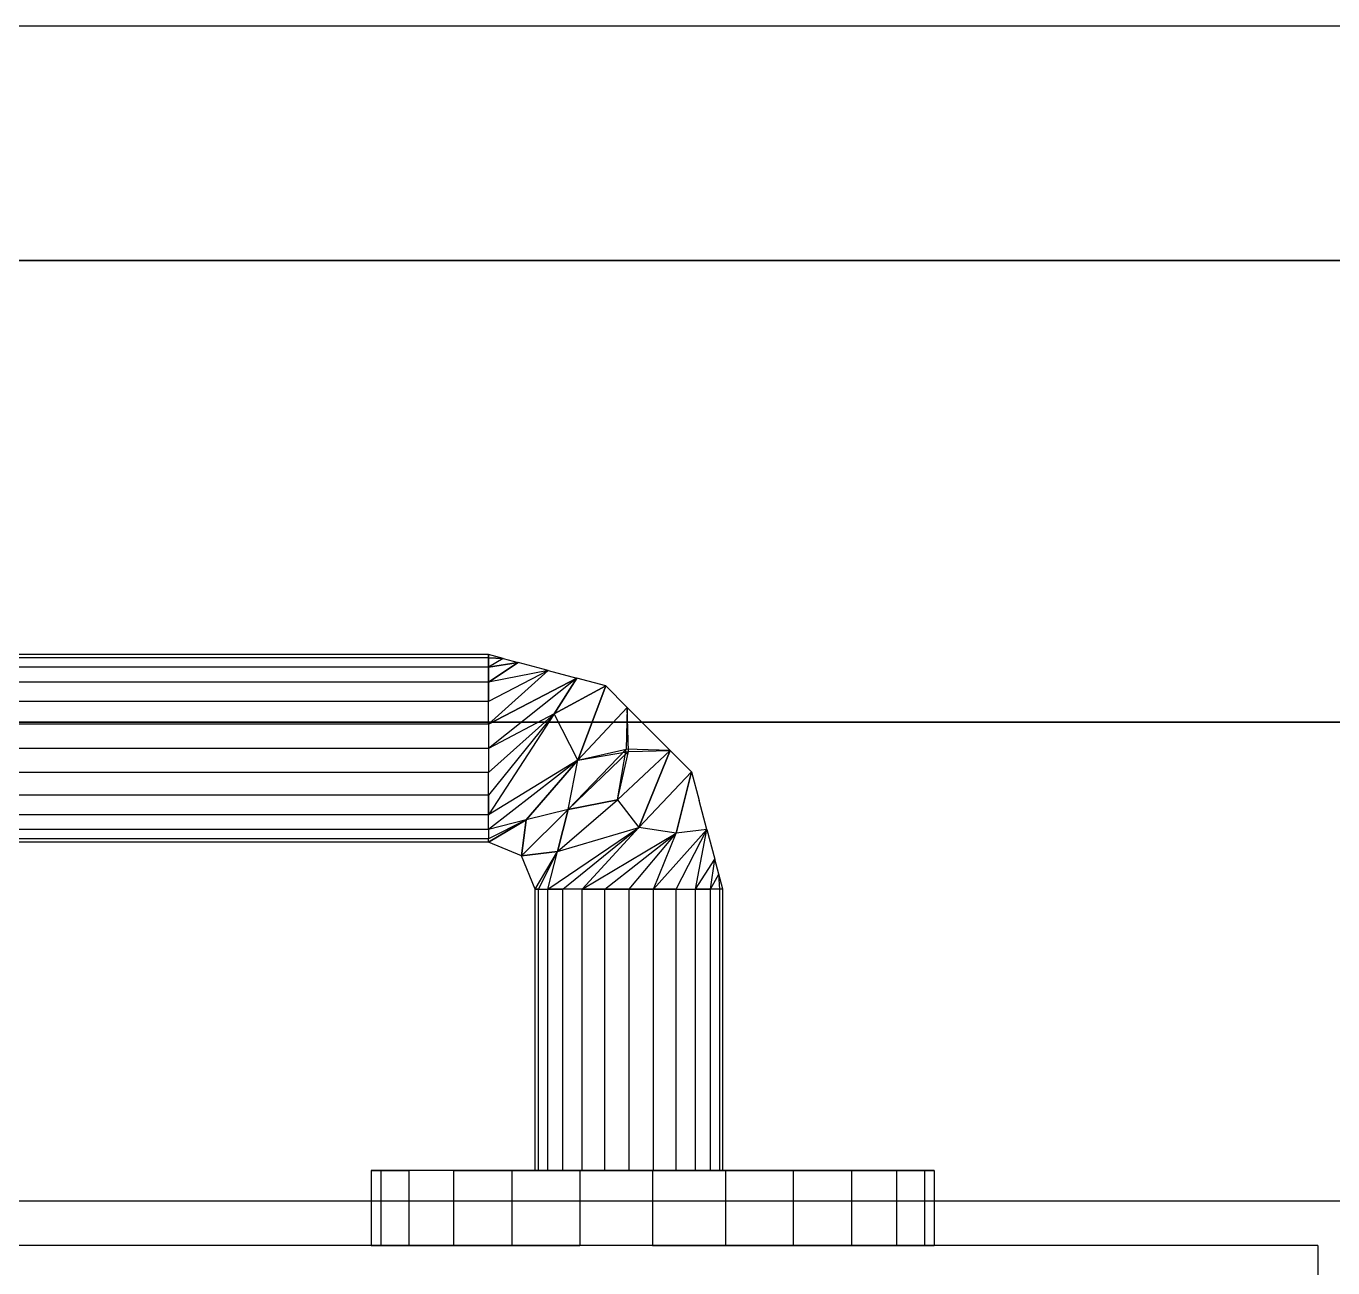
# Model space of a CAD drawing. Header units: millimetres. Extents: x 5543 to 15648, y 4351 to 19091.
# Drawn here: x 12148.8 to 12288.1, y 6018.9 to 6151.3 of the extents above; entities that cross this region are included whole.
import ezdxf

# ---------------------------------------------------------------- set-up
doc = ezdxf.new("R2010")
doc.units = ezdxf.units.MM
doc.layers.add('IfcObject', color=7, linetype='CONTINUOUS')

msp = doc.modelspace()

# ---------------------------------------------------------------- linework, layer by layer
at = {"layer": 'IfcObject'}
for p, q in [((14248.1, 6151.31, -4700), (6142.88, 6151.31, -4700)), ((14248.1, 6151.31, -4700), (6142.88, 6151.31, -4700)), ((13388.1, 6151.31, -5100), (11188.1, 6151.31, -5100)), ((13388.1, 6151.31, -5100), (11188.1, 6151.31, -5100)), ((11188.1, 6126.31, -5100), (13388.1, 6126.31, -5100)), ((11188.1, 6126.31, -5100), (13388.1, 6126.31, -5100)), ((13338.1, 6126.31, -5200), (11238.1, 6126.31, -5200)), ((13338.1, 6126.31, -5200), (11238.1, 6126.31, -5200)), ((12198.09, 6084.31, -6200), (12093.09, 6084.31, -6200)), ((12198.09, 6084.31, -6200), (12093.09, 6084.31, -6200)), ((12198.09, 6083.97, -6202.59), (12093.09, 6083.97, -6202.59)), ((12198.09, 6083.97, -6202.59), (12093.09, 6083.97, -6202.59)), ((12198.09, 6083.97, -6197.41), (12093.09, 6083.97, -6197.41)), ((12198.09, 6083.97, -6197.41), (12093.09, 6083.97, -6197.41)), ((12199.68, 6083.88, -6200), (12198.09, 6084.31, -6200)), ((12198.09, 6083.97, -6202.59), (12198.09, 6084.31, -6200)), ((12199.68, 6083.88, -6200), (12198.09, 6084.31, -6200)), ((12198.09, 6084.31, -6200), (12198.09, 6083.97, -6197.41)), ((12198.09, 6083.97, -6202.59), (12198.09, 6084.31, -6200)), ((12198.09, 6084.31, -6200), (12198.09, 6083.97, -6197.41)), ((12198.09, 6083.97, -6202.59), (12199.68, 6083.88, -6200)), ((12198.09, 6083.97, -6202.59), (12198.09, 6082.97, -6205)), ((12198.09, 6083.97, -6202.59), (12199.68, 6083.88, -6200)), ((12199.68, 6083.88, -6200), (12198.09, 6083.97, -6197.41)), ((12199.68, 6083.88, -6200), (12198.09, 6083.97, -6197.41)), ((12198.09, 6082.97, -6195), (12198.09, 6083.97, -6197.41)), ((12198.09, 6083.97, -6202.59), (12198.09, 6082.97, -6205)), ((12198.09, 6082.97, -6195), (12198.09, 6083.97, -6197.41)), ((12199.68, 6083.88, -6200), (12198.09, 6082.97, -6205)), ((12199.68, 6083.88, -6200), (12198.09, 6082.97, -6205)), ((12199.68, 6083.88, -6200), (12198.09, 6082.97, -6195)), ((12199.68, 6083.88, -6200), (12198.09, 6082.97, -6195)), ((12199.68, 6083.88, -6200), (12201.27, 6083.45, -6200)), ((12199.68, 6083.88, -6200), (12201.27, 6083.45, -6200)), ((12198.09, 6082.97, -6205), (12093.09, 6082.97, -6205)), ((12198.09, 6082.97, -6205), (12093.09, 6082.97, -6205)), ((12198.09, 6082.97, -6195), (12093.09, 6082.97, -6195)), ((12198.09, 6082.97, -6195), (12093.09, 6082.97, -6195)), ((12198.09, 6081.38, -6207.07), (12201.27, 6083.45, -6200)), ((12198.09, 6082.97, -6205), (12201.27, 6083.45, -6200)), ((12198.09, 6081.38, -6207.07), (12201.27, 6083.45, -6200)), ((12198.09, 6082.97, -6205), (12201.27, 6083.45, -6200)), ((12201.27, 6083.45, -6200), (12198.09, 6081.38, -6192.93)), ((12201.27, 6083.45, -6200), (12198.09, 6082.97, -6195)), ((12201.27, 6083.45, -6200), (12198.09, 6081.38, -6192.93)), ((12201.27, 6083.45, -6200), (12198.09, 6082.97, -6195)), ((12198.09, 6082.97, -6205), (12198.09, 6081.38, -6207.07)), ((12198.09, 6081.38, -6192.93), (12198.09, 6082.97, -6195)), ((12198.09, 6082.97, -6205), (12198.09, 6081.38, -6207.07)), ((12198.09, 6081.38, -6192.93), (12198.09, 6082.97, -6195)), ((12198.09, 6076.89, -6209.66), (12204.45, 6082.6, -6200)), ((12204.45, 6082.6, -6200), (12198.09, 6079.31, -6208.66)), ((12198.09, 6076.89, -6209.66), (12204.45, 6082.6, -6200)), ((12204.45, 6082.6, -6200), (12198.09, 6081.38, -6207.07)), ((12204.45, 6082.6, -6200), (12198.09, 6081.38, -6207.07)), ((12204.45, 6082.6, -6200), (12198.09, 6079.31, -6208.66)), ((12204.45, 6082.6, -6200), (12198.09, 6081.38, -6192.93)), ((12204.45, 6082.6, -6200), (12198.09, 6081.38, -6192.93)), ((12204.45, 6082.6, -6200), (12198.09, 6079.31, -6191.34)), ((12204.45, 6082.6, -6200), (12198.09, 6076.89, -6190.34)), ((12204.45, 6082.6, -6200), (12198.09, 6079.31, -6191.34)), ((12204.45, 6082.6, -6200), (12198.09, 6076.89, -6190.34)), ((12204.45, 6082.6, -6200), (12201.27, 6083.45, -6200)), ((12204.45, 6082.6, -6200), (12201.27, 6083.45, -6200)), ((12204.45, 6082.6, -6200), (12207.52, 6081.78, -6200)), ((12204.45, 6082.6, -6200), (12207.52, 6081.78, -6200)), ((12198.09, 6081.38, -6207.07), (12093.09, 6081.38, -6207.07)), ((12198.09, 6081.38, -6207.07), (12093.09, 6081.38, -6207.07)), ((12198.09, 6081.38, -6192.93), (12093.09, 6081.38, -6192.93)), ((12198.09, 6081.38, -6192.93), (12093.09, 6081.38, -6192.93)), ((12198.09, 6076.89, -6209.66), (12207.52, 6081.78, -6200)), ((12207.52, 6081.78, -6200), (12198.09, 6074.31, -6210)), ((12207.52, 6081.78, -6200), (12198.09, 6074.31, -6210)), ((12198.09, 6076.89, -6209.66), (12207.52, 6081.78, -6200)), ((12207.52, 6081.78, -6200), (12198.09, 6076.89, -6190.34)), ((12207.52, 6081.78, -6200), (12198.09, 6074.31, -6190)), ((12207.52, 6081.78, -6200), (12198.09, 6076.89, -6190.34)), ((12207.52, 6081.78, -6200), (12198.09, 6074.31, -6190)), ((12198.09, 6079.31, -6208.66), (12198.09, 6081.38, -6207.07)), ((12198.09, 6081.38, -6192.93), (12198.09, 6079.31, -6191.34)), ((12198.09, 6079.31, -6208.66), (12198.09, 6081.38, -6207.07)), ((12198.09, 6081.38, -6192.93), (12198.09, 6079.31, -6191.34)), ((12205.1, 6077.98, -6208.69), (12207.52, 6081.78, -6200)), ((12205.1, 6077.98, -6208.69), (12207.52, 6081.78, -6200)), ((12207.52, 6081.78, -6200), (12205.1, 6077.98, -6191.31)), ((12207.52, 6081.78, -6200), (12205.1, 6077.98, -6191.31)), ((12205.1, 6077.98, -6208.69), (12210.59, 6080.96, -6200)), ((12205.1, 6077.98, -6208.69), (12210.59, 6080.96, -6200)), ((12210.59, 6080.96, -6200), (12205.1, 6077.98, -6191.31)), ((12210.59, 6080.96, -6200), (12205.1, 6077.98, -6191.31)), ((12210.59, 6080.96, -6200), (12207.52, 6081.78, -6200)), ((12210.59, 6080.96, -6200), (12207.52, 6081.78, -6200)), ((12207.62, 6073.06, -6209.85), (12210.59, 6080.96, -6200)), ((12207.62, 6073.06, -6209.85), (12210.59, 6080.96, -6200)), ((12210.59, 6080.96, -6200), (12207.62, 6073.06, -6190.15)), ((12210.59, 6080.96, -6200), (12207.62, 6073.06, -6190.15)), ((12210.59, 6080.96, -6200), (12212.87, 6078.67, -6200)), ((12210.59, 6080.96, -6200), (12212.87, 6078.67, -6200)), ((12198.09, 6079.31, -6208.66), (12093.09, 6079.31, -6208.66)), ((12198.09, 6079.31, -6208.66), (12093.09, 6079.31, -6208.66)), ((12198.09, 6079.31, -6191.34), (12093.09, 6079.31, -6191.34)), ((12198.09, 6079.31, -6191.34), (12093.09, 6079.31, -6191.34)), ((12198.09, 6076.89, -6209.66), (12198.09, 6079.31, -6208.66)), ((12198.09, 6076.89, -6190.34), (12198.09, 6079.31, -6191.34)), ((12198.09, 6076.89, -6209.66), (12198.09, 6079.31, -6208.66)), ((12198.09, 6076.89, -6190.34), (12198.09, 6079.31, -6191.34)), ((12207.62, 6073.06, -6209.85), (12212.87, 6078.67, -6200)), ((12207.62, 6073.06, -6209.85), (12212.87, 6078.67, -6200)), ((12212.87, 6078.67, -6200), (12207.62, 6073.06, -6190.15)), ((12212.87, 6078.67, -6200), (12207.62, 6073.06, -6190.15)), ((12212.87, 6078.67, -6200), (12212.76, 6074.23, -6191.94)), ((12212.87, 6078.67, -6200), (12212.76, 6074.23, -6191.94)), ((12213.01, 6073.98, -6208.06), (12212.87, 6078.67, -6200)), ((12213.01, 6073.98, -6208.06), (12212.87, 6078.67, -6200)), ((12212.87, 6078.67, -6200), (12215.16, 6076.38, -6200)), ((12212.87, 6078.67, -6200), (12215.16, 6076.38, -6200)), ((11238.1, 6077.09, -5200), (13338.1, 6077.09, -5200)), ((11238.1, 6077.09, -5200), (13338.1, 6077.09, -5200)), ((13322.22, 6077.09, -5215.88), (11253.97, 6077.09, -5215.88)), ((13322.22, 6077.09, -5215.88), (11253.97, 6077.09, -5215.88)), ((12198.09, 6076.89, -6209.66), (12093.09, 6076.89, -6209.66)), ((12198.09, 6076.89, -6209.66), (12093.09, 6076.89, -6209.66)), ((12198.09, 6076.89, -6190.34), (12093.09, 6076.89, -6190.34)), ((12198.09, 6076.89, -6190.34), (12093.09, 6076.89, -6190.34)), ((12205.1, 6077.98, -6208.69), (12198.09, 6069.31, -6208.66)), ((12205.1, 6077.98, -6208.69), (12198.09, 6067.24, -6207.07)), ((12205.1, 6077.98, -6208.69), (12198.09, 6074.31, -6210)), ((12205.1, 6077.98, -6208.69), (12198.09, 6067.24, -6207.07)), ((12205.1, 6077.98, -6208.69), (12198.09, 6071.72, -6209.66)), ((12205.1, 6077.98, -6208.69), (12198.09, 6069.31, -6208.66)), ((12205.1, 6077.98, -6208.69), (12198.09, 6071.72, -6209.66)), ((12205.1, 6077.98, -6208.69), (12198.09, 6074.31, -6210)), ((12205.1, 6077.98, -6191.31), (12198.09, 6069.31, -6191.34)), ((12205.1, 6077.98, -6191.31), (12198.09, 6071.72, -6190.34)), ((12205.1, 6077.98, -6191.31), (12198.09, 6067.24, -6192.93)), ((12205.1, 6077.98, -6191.31), (12198.09, 6069.31, -6191.34)), ((12205.1, 6077.98, -6191.31), (12198.09, 6074.31, -6190)), ((12205.1, 6077.98, -6191.31), (12198.09, 6071.72, -6190.34)), ((12205.1, 6077.98, -6191.31), (12198.09, 6074.31, -6190)), ((12205.1, 6077.98, -6191.31), (12198.09, 6067.24, -6192.93)), ((12198.09, 6076.89, -6209.66), (12198.09, 6074.31, -6210)), ((12198.09, 6076.89, -6190.34), (12198.09, 6074.31, -6190)), ((12198.09, 6076.89, -6209.66), (12198.09, 6074.31, -6210)), ((12198.09, 6076.89, -6190.34), (12198.09, 6074.31, -6190)), ((12207.62, 6073.06, -6209.85), (12205.1, 6077.98, -6208.69)), ((12207.62, 6073.06, -6209.85), (12205.1, 6077.98, -6208.69)), ((12207.62, 6073.06, -6190.15), (12205.1, 6077.98, -6191.31)), ((12207.62, 6073.06, -6190.15), (12205.1, 6077.98, -6191.31)), ((12217.45, 6074.09, -6200), (12215.16, 6076.38, -6200)), ((12217.45, 6074.09, -6200), (12215.16, 6076.38, -6200)), ((12198.09, 6074.31, -6210), (12093.09, 6074.31, -6210)), ((12198.09, 6074.31, -6210), (12093.09, 6074.31, -6210)), ((12198.09, 6074.31, -6190), (12093.09, 6074.31, -6190)), ((12198.09, 6074.31, -6190), (12093.09, 6074.31, -6190)), ((12198.09, 6074.31, -6210), (12198.09, 6071.72, -6209.66)), ((12198.09, 6074.31, -6190), (12198.09, 6071.72, -6190.34)), ((12198.09, 6074.31, -6210), (12198.09, 6071.72, -6209.66)), ((12198.09, 6074.31, -6190), (12198.09, 6071.72, -6190.34)), ((12206.59, 6067.81, -6190.45), (12212.76, 6074.23, -6191.94)), ((12206.59, 6067.81, -6190.45), (12212.76, 6074.23, -6191.94)), ((12206.59, 6067.81, -6209.55), (12213.01, 6073.98, -6208.06)), ((12206.59, 6067.81, -6209.55), (12213.01, 6073.98, -6208.06)), ((12207.62, 6073.06, -6190.15), (12212.76, 6074.23, -6191.94)), ((12207.62, 6073.06, -6190.15), (12212.76, 6074.23, -6191.94)), ((12207.62, 6073.06, -6209.85), (12213.01, 6073.98, -6208.06)), ((12207.62, 6073.06, -6209.85), (12213.01, 6073.98, -6208.06)), ((12211.84, 6068.84, -6190.15), (12212.76, 6074.23, -6191.94)), ((12211.84, 6068.84, -6190.15), (12212.76, 6074.23, -6191.94)), ((12211.84, 6068.84, -6209.85), (12217.45, 6074.09, -6200)), ((12211.84, 6068.84, -6209.85), (12217.45, 6074.09, -6200)), ((12217.45, 6074.09, -6200), (12211.84, 6068.84, -6190.15)), ((12217.45, 6074.09, -6200), (12211.84, 6068.84, -6190.15)), ((12211.84, 6068.84, -6209.85), (12213.01, 6073.98, -6208.06)), ((12211.84, 6068.84, -6209.85), (12213.01, 6073.98, -6208.06)), ((12217.45, 6074.09, -6200), (12212.76, 6074.23, -6191.94)), ((12217.45, 6074.09, -6200), (12212.76, 6074.23, -6191.94)), ((12213.01, 6073.98, -6208.06), (12217.45, 6074.09, -6200)), ((12213.01, 6073.98, -6208.06), (12217.45, 6074.09, -6200)), ((12214.12, 6065.89, -6209.72), (12217.45, 6074.09, -6200)), ((12214.12, 6065.89, -6209.72), (12217.45, 6074.09, -6200)), ((12217.45, 6074.09, -6200), (12214.12, 6065.89, -6190.28)), ((12217.45, 6074.09, -6200), (12214.12, 6065.89, -6190.28)), ((12219.74, 6071.81, -6200), (12217.45, 6074.09, -6200)), ((12219.74, 6071.81, -6200), (12217.45, 6074.09, -6200)), ((12207.62, 6073.06, -6209.85), (12198.09, 6065.65, -6205)), ((12207.62, 6073.06, -6209.85), (12198.09, 6067.24, -6207.07)), ((12207.62, 6073.06, -6209.85), (12198.09, 6065.65, -6205)), ((12207.62, 6073.06, -6209.85), (12198.09, 6067.24, -6207.07)), ((12207.62, 6073.06, -6190.15), (12198.09, 6065.65, -6195)), ((12207.62, 6073.06, -6190.15), (12198.09, 6065.65, -6195)), ((12207.62, 6073.06, -6190.15), (12198.09, 6067.24, -6192.93)), ((12207.62, 6073.06, -6190.15), (12198.09, 6067.24, -6192.93)), ((12207.62, 6073.06, -6209.85), (12202.1, 6066.68, -6207.51)), ((12207.62, 6073.06, -6209.85), (12202.1, 6066.68, -6207.51)), ((12202.1, 6066.68, -6192.49), (12207.62, 6073.06, -6190.15)), ((12202.1, 6066.68, -6192.49), (12207.62, 6073.06, -6190.15)), ((12206.59, 6067.81, -6209.55), (12207.62, 6073.06, -6209.85)), ((12206.59, 6067.81, -6209.55), (12207.62, 6073.06, -6209.85)), ((12206.59, 6067.81, -6190.45), (12207.62, 6073.06, -6190.15)), ((12206.59, 6067.81, -6190.45), (12207.62, 6073.06, -6190.15)), ((12198.09, 6071.72, -6209.66), (12093.09, 6071.72, -6209.66)), ((12198.09, 6071.72, -6209.66), (12093.09, 6071.72, -6209.66)), ((12198.09, 6071.72, -6190.34), (12093.09, 6071.72, -6190.34)), ((12198.09, 6071.72, -6190.34), (12093.09, 6071.72, -6190.34)), ((12198.09, 6069.31, -6208.66), (12198.09, 6071.72, -6209.66)), ((12198.09, 6069.31, -6191.34), (12198.09, 6071.72, -6190.34)), ((12198.09, 6069.31, -6208.66), (12198.09, 6071.72, -6209.66)), ((12198.09, 6069.31, -6191.34), (12198.09, 6071.72, -6190.34)), ((12214.12, 6065.89, -6209.72), (12219.74, 6071.81, -6200)), ((12214.12, 6065.89, -6209.72), (12219.74, 6071.81, -6200)), ((12219.74, 6071.81, -6200), (12214.12, 6065.89, -6190.28)), ((12219.74, 6071.81, -6200), (12214.12, 6065.89, -6190.28)), ((12218.11, 6065.27, -6208.08), (12219.74, 6071.81, -6200)), ((12218.11, 6065.27, -6208.08), (12219.74, 6071.81, -6200)), ((12219.74, 6071.81, -6200), (12218.11, 6065.27, -6191.92)), ((12219.74, 6071.81, -6200), (12218.11, 6065.27, -6191.92)), ((12219.74, 6071.81, -6200), (12220.56, 6068.74, -6200)), ((12219.74, 6071.81, -6200), (12220.56, 6068.74, -6200)), ((12198.09, 6069.31, -6208.66), (12093.09, 6069.31, -6208.66)), ((12198.09, 6069.31, -6208.66), (12093.09, 6069.31, -6208.66)), ((12198.09, 6069.31, -6191.34), (12093.09, 6069.31, -6191.34)), ((12198.09, 6069.31, -6191.34), (12093.09, 6069.31, -6191.34)), ((12198.09, 6069.31, -6208.66), (12198.09, 6067.24, -6207.07)), ((12198.09, 6067.24, -6192.93), (12198.09, 6069.31, -6191.34)), ((12198.09, 6069.31, -6208.66), (12198.09, 6067.24, -6207.07)), ((12198.09, 6067.24, -6192.93), (12198.09, 6069.31, -6191.34)), ((12205.46, 6063.32, -6207.51), (12211.84, 6068.84, -6209.85)), ((12205.46, 6063.32, -6207.51), (12211.84, 6068.84, -6209.85)), ((12205.46, 6063.32, -6192.49), (12211.84, 6068.84, -6190.15)), ((12205.46, 6063.32, -6192.49), (12211.84, 6068.84, -6190.15)), ((12211.84, 6068.84, -6209.85), (12206.59, 6067.81, -6209.55)), ((12211.84, 6068.84, -6209.85), (12206.59, 6067.81, -6209.55)), ((12206.59, 6067.81, -6190.45), (12211.84, 6068.84, -6190.15)), ((12206.59, 6067.81, -6190.45), (12211.84, 6068.84, -6190.15)), ((12211.84, 6068.84, -6209.85), (12214.12, 6065.89, -6209.72)), ((12211.84, 6068.84, -6209.85), (12214.12, 6065.89, -6209.72)), ((12211.84, 6068.84, -6190.15), (12214.12, 6065.89, -6190.28)), ((12211.84, 6068.84, -6190.15), (12214.12, 6065.89, -6190.28)), ((12221.38, 6065.67, -6200), (12220.56, 6068.74, -6200)), ((12221.38, 6065.67, -6200), (12220.56, 6068.74, -6200)), ((12198.09, 6067.24, -6207.07), (12093.09, 6067.24, -6207.07)), ((12198.09, 6067.24, -6207.07), (12093.09, 6067.24, -6207.07)), ((12198.09, 6067.24, -6192.93), (12093.09, 6067.24, -6192.93)), ((12198.09, 6067.24, -6192.93), (12093.09, 6067.24, -6192.93)), ((12198.09, 6065.65, -6205), (12198.09, 6067.24, -6207.07)), ((12198.09, 6065.65, -6195), (12198.09, 6067.24, -6192.93)), ((12198.09, 6065.65, -6205), (12198.09, 6067.24, -6207.07)), ((12198.09, 6065.65, -6195), (12198.09, 6067.24, -6192.93)), ((12206.59, 6067.81, -6209.55), (12201.62, 6062.84, -6200)), ((12206.59, 6067.81, -6209.55), (12201.62, 6062.84, -6200)), ((12201.62, 6062.84, -6200), (12206.59, 6067.81, -6190.45)), ((12201.62, 6062.84, -6200), (12206.59, 6067.81, -6190.45)), ((12206.59, 6067.81, -6209.55), (12202.1, 6066.68, -6207.51)), ((12206.59, 6067.81, -6209.55), (12202.1, 6066.68, -6207.51)), ((12206.59, 6067.81, -6190.45), (12202.1, 6066.68, -6192.49)), ((12206.59, 6067.81, -6190.45), (12202.1, 6066.68, -6192.49)), ((12205.46, 6063.32, -6207.51), (12206.59, 6067.81, -6209.55)), ((12205.46, 6063.32, -6207.51), (12206.59, 6067.81, -6209.55)), ((12206.59, 6067.81, -6190.45), (12205.46, 6063.32, -6192.49)), ((12206.59, 6067.81, -6190.45), (12205.46, 6063.32, -6192.49)), ((12198.09, 6065.65, -6205), (12093.09, 6065.65, -6205)), ((12198.09, 6065.65, -6205), (12093.09, 6065.65, -6205)), ((12198.09, 6065.65, -6195), (12093.09, 6065.65, -6195)), ((12198.09, 6065.65, -6195), (12093.09, 6065.65, -6195)), ((12202.1, 6066.68, -6207.51), (12198.09, 6064.31, -6200)), ((12202.1, 6066.68, -6207.51), (12198.09, 6065.65, -6205)), ((12202.1, 6066.68, -6207.51), (12198.09, 6064.65, -6202.59)), ((12202.1, 6066.68, -6207.51), (12198.09, 6065.65, -6205)), ((12202.1, 6066.68, -6207.51), (12198.09, 6064.31, -6200)), ((12202.1, 6066.68, -6207.51), (12198.09, 6064.65, -6202.59)), ((12198.09, 6064.31, -6200), (12202.1, 6066.68, -6192.49)), ((12202.1, 6066.68, -6192.49), (12198.09, 6065.65, -6195)), ((12198.09, 6064.31, -6200), (12202.1, 6066.68, -6192.49)), ((12202.1, 6066.68, -6192.49), (12198.09, 6064.65, -6197.41)), ((12202.1, 6066.68, -6192.49), (12198.09, 6064.65, -6197.41)), ((12202.1, 6066.68, -6192.49), (12198.09, 6065.65, -6195)), ((12198.09, 6065.65, -6205), (12198.09, 6064.65, -6202.59)), ((12198.09, 6065.65, -6195), (12198.09, 6064.65, -6197.41)), ((12198.09, 6065.65, -6205), (12198.09, 6064.65, -6202.59)), ((12198.09, 6065.65, -6195), (12198.09, 6064.65, -6197.41)), ((12202.1, 6066.68, -6207.51), (12201.62, 6062.84, -6200)), ((12202.1, 6066.68, -6207.51), (12201.62, 6062.84, -6200)), ((12201.62, 6062.84, -6200), (12202.1, 6066.68, -6192.49)), ((12201.62, 6062.84, -6200), (12202.1, 6066.68, -6192.49)), ((12204.43, 6059.31, -6205), (12214.12, 6065.89, -6209.72)), ((12204.43, 6059.31, -6205), (12214.12, 6065.89, -6209.72)), ((12204.43, 6059.31, -6195), (12214.12, 6065.89, -6190.28)), ((12204.43, 6059.31, -6195), (12214.12, 6065.89, -6190.28)), ((12205.46, 6063.32, -6207.51), (12214.12, 6065.89, -6209.72)), ((12205.46, 6063.32, -6207.51), (12214.12, 6065.89, -6209.72)), ((12205.46, 6063.32, -6192.49), (12214.12, 6065.89, -6190.28)), ((12205.46, 6063.32, -6192.49), (12214.12, 6065.89, -6190.28)), ((12206.02, 6059.31, -6207.07), (12214.12, 6065.89, -6209.72)), ((12206.02, 6059.31, -6207.07), (12214.12, 6065.89, -6209.72)), ((12206.02, 6059.31, -6192.93), (12214.12, 6065.89, -6190.28)), ((12206.02, 6059.31, -6192.93), (12214.12, 6065.89, -6190.28)), ((12208.09, 6059.31, -6208.66), (12214.12, 6065.89, -6209.72)), ((12208.09, 6059.31, -6208.66), (12214.12, 6065.89, -6209.72)), ((12208.09, 6059.31, -6191.34), (12214.12, 6065.89, -6190.28)), ((12208.09, 6059.31, -6191.34), (12214.12, 6065.89, -6190.28)), ((12218.11, 6065.27, -6208.08), (12214.12, 6065.89, -6209.72)), ((12218.11, 6065.27, -6208.08), (12214.12, 6065.89, -6209.72)), ((12218.11, 6065.27, -6191.92), (12214.12, 6065.89, -6190.28)), ((12218.11, 6065.27, -6191.92), (12214.12, 6065.89, -6190.28)), ((12215.67, 6059.31, -6209.66), (12221.38, 6065.67, -6200)), ((12215.67, 6059.31, -6209.66), (12221.38, 6065.67, -6200)), ((12215.67, 6059.31, -6190.34), (12221.38, 6065.67, -6200)), ((12215.67, 6059.31, -6190.34), (12221.38, 6065.67, -6200)), ((12218.09, 6059.31, -6208.66), (12221.38, 6065.67, -6200)), ((12218.09, 6059.31, -6208.66), (12221.38, 6065.67, -6200)), ((12218.09, 6059.31, -6191.34), (12221.38, 6065.67, -6200)), ((12218.09, 6059.31, -6191.34), (12221.38, 6065.67, -6200)), ((12221.38, 6065.67, -6200), (12218.11, 6065.27, -6208.08)), ((12221.38, 6065.67, -6200), (12218.11, 6065.27, -6208.08)), ((12221.38, 6065.67, -6200), (12218.11, 6065.27, -6191.92)), ((12221.38, 6065.67, -6200), (12218.11, 6065.27, -6191.92)), ((12220.16, 6059.31, -6207.07), (12221.38, 6065.67, -6200)), ((12220.16, 6059.31, -6207.07), (12221.38, 6065.67, -6200)), ((12220.16, 6059.31, -6192.93), (12221.38, 6065.67, -6200)), ((12220.16, 6059.31, -6192.93), (12221.38, 6065.67, -6200)), ((12221.38, 6065.67, -6200), (12222.23, 6062.49, -6200)), ((12221.38, 6065.67, -6200), (12222.23, 6062.49, -6200)), ((12198.09, 6064.65, -6202.59), (12093.09, 6064.65, -6202.59)), ((12198.09, 6064.65, -6202.59), (12093.09, 6064.65, -6202.59)), ((12198.09, 6064.65, -6197.41), (12093.09, 6064.65, -6197.41)), ((12198.09, 6064.65, -6197.41), (12093.09, 6064.65, -6197.41)), ((12198.09, 6064.31, -6200), (12093.09, 6064.31, -6200)), ((12198.09, 6064.31, -6200), (12093.09, 6064.31, -6200)), ((12198.09, 6064.31, -6200), (12198.09, 6064.65, -6202.59)), ((12198.09, 6064.31, -6200), (12198.09, 6064.65, -6197.41)), ((12198.09, 6064.31, -6200), (12198.09, 6064.65, -6202.59)), ((12198.09, 6064.31, -6200), (12198.09, 6064.65, -6197.41)), ((12201.62, 6062.84, -6200), (12198.09, 6064.31, -6200)), ((12201.62, 6062.84, -6200), (12198.09, 6064.31, -6200)), ((12208.09, 6059.31, -6208.66), (12218.11, 6065.27, -6208.08)), ((12208.09, 6059.31, -6208.66), (12218.11, 6065.27, -6208.08)), ((12208.09, 6059.31, -6191.34), (12218.11, 6065.27, -6191.92)), ((12208.09, 6059.31, -6191.34), (12218.11, 6065.27, -6191.92)), ((12210.5, 6059.31, -6209.66), (12218.11, 6065.27, -6208.08)), ((12210.5, 6059.31, -6209.66), (12218.11, 6065.27, -6208.08)), ((12210.5, 6059.31, -6190.34), (12218.11, 6065.27, -6191.92)), ((12210.5, 6059.31, -6190.34), (12218.11, 6065.27, -6191.92)), ((12213.09, 6059.31, -6210), (12218.11, 6065.27, -6208.08)), ((12213.09, 6059.31, -6210), (12218.11, 6065.27, -6208.08)), ((12213.09, 6059.31, -6190), (12218.11, 6065.27, -6191.92)), ((12213.09, 6059.31, -6190), (12218.11, 6065.27, -6191.92)), ((12215.67, 6059.31, -6209.66), (12218.11, 6065.27, -6208.08)), ((12215.67, 6059.31, -6209.66), (12218.11, 6065.27, -6208.08)), ((12215.67, 6059.31, -6190.34), (12218.11, 6065.27, -6191.92)), ((12215.67, 6059.31, -6190.34), (12218.11, 6065.27, -6191.92)), ((12205.46, 6063.32, -6207.51), (12201.62, 6062.84, -6200)), ((12205.46, 6063.32, -6207.51), (12201.62, 6062.84, -6200)), ((12201.62, 6062.84, -6200), (12205.46, 6063.32, -6192.49)), ((12201.62, 6062.84, -6200), (12205.46, 6063.32, -6192.49)), ((12203.09, 6059.31, -6200), (12201.62, 6062.84, -6200)), ((12203.09, 6059.31, -6200), (12201.62, 6062.84, -6200)), ((12203.09, 6059.31, -6200), (12205.46, 6063.32, -6207.51)), ((12203.09, 6059.31, -6200), (12205.46, 6063.32, -6207.51)), ((12203.09, 6059.31, -6200), (12205.46, 6063.32, -6192.49)), ((12203.09, 6059.31, -6200), (12205.46, 6063.32, -6192.49)), ((12203.43, 6059.31, -6202.59), (12205.46, 6063.32, -6207.51)), ((12203.43, 6059.31, -6202.59), (12205.46, 6063.32, -6207.51)), ((12203.43, 6059.31, -6197.41), (12205.46, 6063.32, -6192.49)), ((12203.43, 6059.31, -6197.41), (12205.46, 6063.32, -6192.49)), ((12204.43, 6059.31, -6205), (12205.46, 6063.32, -6207.51)), ((12204.43, 6059.31, -6205), (12205.46, 6063.32, -6207.51)), ((12204.43, 6059.31, -6195), (12205.46, 6063.32, -6192.49)), ((12204.43, 6059.31, -6195), (12205.46, 6063.32, -6192.49)), ((12220.16, 6059.31, -6207.07), (12222.23, 6062.49, -6200)), ((12220.16, 6059.31, -6207.07), (12222.23, 6062.49, -6200)), ((12220.16, 6059.31, -6192.93), (12222.23, 6062.49, -6200)), ((12220.16, 6059.31, -6192.93), (12222.23, 6062.49, -6200)), ((12221.75, 6059.31, -6205), (12222.23, 6062.49, -6200)), ((12221.75, 6059.31, -6205), (12222.23, 6062.49, -6200)), ((12221.75, 6059.31, -6195), (12222.23, 6062.49, -6200)), ((12221.75, 6059.31, -6195), (12222.23, 6062.49, -6200)), ((12222.66, 6060.9, -6200), (12222.23, 6062.49, -6200)), ((12222.66, 6060.9, -6200), (12222.23, 6062.49, -6200)), ((12221.75, 6059.31, -6205), (12222.66, 6060.9, -6200)), ((12221.75, 6059.31, -6205), (12222.66, 6060.9, -6200)), ((12221.75, 6059.31, -6195), (12222.66, 6060.9, -6200)), ((12221.75, 6059.31, -6195), (12222.66, 6060.9, -6200)), ((12222.75, 6059.31, -6202.59), (12222.66, 6060.9, -6200)), ((12223.09, 6059.31, -6200), (12222.66, 6060.9, -6200)), ((12222.75, 6059.31, -6202.59), (12222.66, 6060.9, -6200)), ((12223.09, 6059.31, -6200), (12222.66, 6060.9, -6200)), ((12222.75, 6059.31, -6197.41), (12222.66, 6060.9, -6200)), ((12222.75, 6059.31, -6197.41), (12222.66, 6060.9, -6200)), ((12203.43, 6059.31, -6202.59), (12203.09, 6059.31, -6200)), ((12203.09, 6029.31, -6200), (12203.09, 6059.31, -6200)), ((12203.09, 6029.31, -6200), (12203.09, 6059.31, -6200)), ((12203.09, 6059.31, -6200), (12203.43, 6059.31, -6197.41)), ((12203.43, 6059.31, -6202.59), (12203.09, 6059.31, -6200)), ((12203.09, 6059.31, -6200), (12203.43, 6059.31, -6197.41)), ((12203.43, 6059.31, -6202.59), (12204.43, 6059.31, -6205)), ((12203.43, 6029.31, -6202.59), (12203.43, 6059.31, -6202.59)), ((12203.43, 6029.31, -6202.59), (12203.43, 6059.31, -6202.59)), ((12203.43, 6029.31, -6197.41), (12203.43, 6059.31, -6197.41)), ((12203.43, 6029.31, -6197.41), (12203.43, 6059.31, -6197.41)), ((12203.43, 6059.31, -6197.41), (12204.43, 6059.31, -6195)), ((12203.43, 6059.31, -6202.59), (12204.43, 6059.31, -6205)), ((12203.43, 6059.31, -6197.41), (12204.43, 6059.31, -6195)), ((12204.43, 6029.31, -6205), (12204.43, 6059.31, -6205)), ((12204.43, 6029.31, -6205), (12204.43, 6059.31, -6205)), ((12206.02, 6059.31, -6207.07), (12204.43, 6059.31, -6205)), ((12204.43, 6029.31, -6195), (12204.43, 6059.31, -6195)), ((12204.43, 6059.31, -6195), (12206.02, 6059.31, -6192.93)), ((12204.43, 6029.31, -6195), (12204.43, 6059.31, -6195)), ((12206.02, 6059.31, -6207.07), (12204.43, 6059.31, -6205)), ((12204.43, 6059.31, -6195), (12206.02, 6059.31, -6192.93)), ((12206.02, 6029.31, -6207.07), (12206.02, 6059.31, -6207.07)), ((12208.09, 6059.31, -6208.66), (12206.02, 6059.31, -6207.07)), ((12206.02, 6029.31, -6207.07), (12206.02, 6059.31, -6207.07)), ((12208.09, 6059.31, -6191.34), (12206.02, 6059.31, -6192.93)), ((12206.02, 6029.31, -6192.93), (12206.02, 6059.31, -6192.93)), ((12206.02, 6029.31, -6192.93), (12206.02, 6059.31, -6192.93)), ((12208.09, 6059.31, -6208.66), (12206.02, 6059.31, -6207.07)), ((12208.09, 6059.31, -6191.34), (12206.02, 6059.31, -6192.93)), ((12208.09, 6029.31, -6208.66), (12208.09, 6059.31, -6208.66)), ((12210.5, 6059.31, -6209.66), (12208.09, 6059.31, -6208.66)), ((12208.09, 6029.31, -6208.66), (12208.09, 6059.31, -6208.66)), ((12208.09, 6029.31, -6191.34), (12208.09, 6059.31, -6191.34)), ((12208.09, 6059.31, -6191.34), (12210.5, 6059.31, -6190.34)), ((12208.09, 6029.31, -6191.34), (12208.09, 6059.31, -6191.34)), ((12210.5, 6059.31, -6209.66), (12208.09, 6059.31, -6208.66)), ((12208.09, 6059.31, -6191.34), (12210.5, 6059.31, -6190.34)), ((12210.5, 6029.31, -6209.66), (12210.5, 6059.31, -6209.66)), ((12213.09, 6059.31, -6210), (12210.5, 6059.31, -6209.66)), ((12210.5, 6029.31, -6209.66), (12210.5, 6059.31, -6209.66)), ((12210.5, 6029.31, -6190.34), (12210.5, 6059.31, -6190.34)), ((12210.5, 6059.31, -6190.34), (12213.09, 6059.31, -6190)), ((12210.5, 6029.31, -6190.34), (12210.5, 6059.31, -6190.34)), ((12213.09, 6059.31, -6210), (12210.5, 6059.31, -6209.66)), ((12210.5, 6059.31, -6190.34), (12213.09, 6059.31, -6190)), ((12213.09, 6029.31, -6210), (12213.09, 6059.31, -6210)), ((12215.67, 6059.31, -6209.66), (12213.09, 6059.31, -6210)), ((12213.09, 6029.31, -6210), (12213.09, 6059.31, -6210)), ((12213.09, 6029.31, -6190), (12213.09, 6059.31, -6190)), ((12213.09, 6059.31, -6190), (12215.67, 6059.31, -6190.34)), ((12213.09, 6029.31, -6190), (12213.09, 6059.31, -6190)), ((12215.67, 6059.31, -6209.66), (12213.09, 6059.31, -6210)), ((12213.09, 6059.31, -6190), (12215.67, 6059.31, -6190.34)), ((12218.09, 6059.31, -6208.66), (12215.67, 6059.31, -6209.66)), ((12215.67, 6029.31, -6209.66), (12215.67, 6059.31, -6209.66)), ((12215.67, 6029.31, -6209.66), (12215.67, 6059.31, -6209.66)), ((12215.67, 6029.31, -6190.34), (12215.67, 6059.31, -6190.34)), ((12215.67, 6059.31, -6190.34), (12218.09, 6059.31, -6191.34)), ((12215.67, 6029.31, -6190.34), (12215.67, 6059.31, -6190.34)), ((12218.09, 6059.31, -6208.66), (12215.67, 6059.31, -6209.66)), ((12215.67, 6059.31, -6190.34), (12218.09, 6059.31, -6191.34)), ((12218.09, 6059.31, -6208.66), (12220.16, 6059.31, -6207.07)), ((12218.09, 6029.31, -6208.66), (12218.09, 6059.31, -6208.66)), ((12218.09, 6029.31, -6208.66), (12218.09, 6059.31, -6208.66)), ((12218.09, 6029.31, -6191.34), (12218.09, 6059.31, -6191.34)), ((12218.09, 6029.31, -6191.34), (12218.09, 6059.31, -6191.34)), ((12218.09, 6059.31, -6191.34), (12220.16, 6059.31, -6192.93)), ((12218.09, 6059.31, -6208.66), (12220.16, 6059.31, -6207.07)), ((12218.09, 6059.31, -6191.34), (12220.16, 6059.31, -6192.93)), ((12220.16, 6029.31, -6207.07), (12220.16, 6059.31, -6207.07)), ((12220.16, 6029.31, -6207.07), (12220.16, 6059.31, -6207.07)), ((12221.75, 6059.31, -6205), (12220.16, 6059.31, -6207.07)), ((12220.16, 6029.31, -6192.93), (12220.16, 6059.31, -6192.93)), ((12220.16, 6059.31, -6192.93), (12221.75, 6059.31, -6195)), ((12220.16, 6029.31, -6192.93), (12220.16, 6059.31, -6192.93)), ((12221.75, 6059.31, -6205), (12220.16, 6059.31, -6207.07)), ((12220.16, 6059.31, -6192.93), (12221.75, 6059.31, -6195)), ((12221.75, 6029.31, -6205), (12221.75, 6059.31, -6205)), ((12222.75, 6059.31, -6202.59), (12221.75, 6059.31, -6205)), ((12221.75, 6029.31, -6205), (12221.75, 6059.31, -6205)), ((12222.75, 6059.31, -6197.41), (12221.75, 6059.31, -6195)), ((12221.75, 6029.31, -6195), (12221.75, 6059.31, -6195)), ((12221.75, 6029.31, -6195), (12221.75, 6059.31, -6195)), ((12222.75, 6059.31, -6202.59), (12221.75, 6059.31, -6205)), ((12222.75, 6059.31, -6197.41), (12221.75, 6059.31, -6195)), ((12222.75, 6029.31, -6202.59), (12222.75, 6059.31, -6202.59)), ((12223.09, 6059.31, -6200), (12222.75, 6059.31, -6202.59)), ((12222.75, 6029.31, -6202.59), (12222.75, 6059.31, -6202.59)), ((12222.75, 6029.31, -6197.41), (12222.75, 6059.31, -6197.41)), ((12223.09, 6059.31, -6200), (12222.75, 6059.31, -6197.41)), ((12222.75, 6029.31, -6197.41), (12222.75, 6059.31, -6197.41)), ((12223.09, 6059.31, -6200), (12222.75, 6059.31, -6202.59)), ((12223.09, 6059.31, -6200), (12222.75, 6059.31, -6197.41)), ((12223.09, 6029.31, -6200), (12223.09, 6059.31, -6200)), ((12223.09, 6029.31, -6200), (12223.09, 6059.31, -6200)), ((12186.61, 6029.31, -6207.76), (12185.59, 6029.31, -6200)), ((12185.59, 6029.31, -6200), (12186.61, 6029.31, -6192.24)), ((12185.59, 6029.31, -6200), (12186.61, 6029.31, -6192.24)), ((12185.59, 6029.31, -6200), (12185.59, 6021.31, -6200)), ((12185.59, 6029.31, -6200), (12185.59, 6021.31, -6200)), ((12186.61, 6029.31, -6207.76), (12185.59, 6029.31, -6200)), ((12189.61, 6029.31, -6215), (12186.61, 6029.31, -6207.76)), ((12186.61, 6029.31, -6192.24), (12189.61, 6029.31, -6185)), ((12186.61, 6029.31, -6192.24), (12189.61, 6029.31, -6185)), ((12186.61, 6029.31, -6192.24), (12186.61, 6021.31, -6192.24)), ((12186.61, 6029.31, -6192.24), (12186.61, 6021.31, -6192.24)), ((12186.61, 6029.31, -6207.76), (12186.61, 6021.31, -6207.76)), ((12186.61, 6029.31, -6207.76), (12186.61, 6021.31, -6207.76)), ((12189.61, 6029.31, -6215), (12186.61, 6029.31, -6207.76)), ((12194.37, 6029.31, -6221.21), (12189.61, 6029.31, -6215)), ((12194.37, 6029.31, -6178.79), (12189.61, 6029.31, -6185)), ((12194.37, 6029.31, -6178.79), (12189.61, 6029.31, -6185)), ((12189.61, 6029.31, -6185), (12189.61, 6021.31, -6185)), ((12189.61, 6029.31, -6185), (12189.61, 6021.31, -6185)), ((12189.61, 6029.31, -6215), (12189.61, 6021.31, -6215)), ((12189.61, 6029.31, -6215), (12189.61, 6021.31, -6215)), ((12194.37, 6029.31, -6221.21), (12189.61, 6029.31, -6215)), ((12194.37, 6029.31, -6178.79), (12200.59, 6029.31, -6174.02)), ((12200.59, 6029.31, -6225.98), (12194.37, 6029.31, -6221.21)), ((12194.37, 6029.31, -6178.79), (12194.37, 6021.31, -6178.79)), ((12194.37, 6029.31, -6178.79), (12194.37, 6021.31, -6178.79)), ((12194.37, 6029.31, -6178.79), (12200.59, 6029.31, -6174.02)), ((12194.37, 6029.31, -6221.21), (12194.37, 6021.31, -6221.21)), ((12200.59, 6029.31, -6225.98), (12194.37, 6029.31, -6221.21)), ((12194.37, 6029.31, -6221.21), (12194.37, 6021.31, -6221.21)), ((12200.59, 6029.31, -6174.02), (12207.82, 6029.31, -6171.02)), ((12207.82, 6029.31, -6228.98), (12200.59, 6029.31, -6225.98)), ((12200.59, 6029.31, -6174.02), (12207.82, 6029.31, -6171.02)), ((12200.59, 6029.31, -6174.02), (12200.59, 6021.31, -6174.02)), ((12200.59, 6029.31, -6174.02), (12200.59, 6021.31, -6174.02)), ((12200.59, 6029.31, -6225.98), (12200.59, 6021.31, -6225.98)), ((12200.59, 6029.31, -6225.98), (12200.59, 6021.31, -6225.98)), ((12207.82, 6029.31, -6228.98), (12200.59, 6029.31, -6225.98)), ((12203.43, 6029.31, -6197.41), (12203.09, 6029.31, -6200)), ((12203.09, 6029.31, -6200), (12203.43, 6029.31, -6202.59)), ((12203.09, 6029.31, -6200), (12203.43, 6029.31, -6202.59)), ((12203.43, 6029.31, -6197.41), (12203.09, 6029.31, -6200)), ((12204.43, 6029.31, -6195), (12203.43, 6029.31, -6197.41)), ((12203.43, 6029.31, -6202.59), (12204.43, 6029.31, -6205)), ((12203.43, 6029.31, -6202.59), (12204.43, 6029.31, -6205)), ((12204.43, 6029.31, -6195), (12203.43, 6029.31, -6197.41)), ((12206.02, 6029.31, -6192.93), (12204.43, 6029.31, -6195)), ((12204.43, 6029.31, -6205), (12206.02, 6029.31, -6207.07)), ((12204.43, 6029.31, -6205), (12206.02, 6029.31, -6207.07)), ((12206.02, 6029.31, -6192.93), (12204.43, 6029.31, -6195)), ((12208.09, 6029.31, -6191.34), (12206.02, 6029.31, -6192.93)), ((12206.02, 6029.31, -6207.07), (12208.09, 6029.31, -6208.66)), ((12206.02, 6029.31, -6207.07), (12208.09, 6029.31, -6208.66)), ((12208.09, 6029.31, -6191.34), (12206.02, 6029.31, -6192.93)), ((12207.82, 6029.31, -6171.02), (12215.59, 6029.31, -6170)), ((12215.59, 6029.31, -6230), (12207.82, 6029.31, -6228.98)), ((12207.82, 6029.31, -6171.02), (12215.59, 6029.31, -6170)), ((12207.82, 6029.31, -6171.02), (12207.82, 6021.31, -6171.02)), ((12207.82, 6029.31, -6171.02), (12207.82, 6021.31, -6171.02)), ((12207.82, 6029.31, -6228.98), (12207.82, 6021.31, -6228.98)), ((12207.82, 6029.31, -6228.98), (12207.82, 6021.31, -6228.98)), ((12215.59, 6029.31, -6230), (12207.82, 6029.31, -6228.98)), ((12210.5, 6029.31, -6190.34), (12208.09, 6029.31, -6191.34)), ((12208.09, 6029.31, -6208.66), (12210.5, 6029.31, -6209.66)), ((12208.09, 6029.31, -6208.66), (12210.5, 6029.31, -6209.66)), ((12210.5, 6029.31, -6190.34), (12208.09, 6029.31, -6191.34)), ((12213.09, 6029.31, -6190), (12210.5, 6029.31, -6190.34)), ((12210.5, 6029.31, -6209.66), (12213.09, 6029.31, -6210)), ((12210.5, 6029.31, -6209.66), (12213.09, 6029.31, -6210)), ((12213.09, 6029.31, -6190), (12210.5, 6029.31, -6190.34)), ((12215.67, 6029.31, -6190.34), (12213.09, 6029.31, -6190)), ((12213.09, 6029.31, -6210), (12215.67, 6029.31, -6209.66)), ((12213.09, 6029.31, -6210), (12215.67, 6029.31, -6209.66)), ((12215.67, 6029.31, -6190.34), (12213.09, 6029.31, -6190)), ((12215.59, 6029.31, -6170), (12223.35, 6029.31, -6171.02)), ((12223.35, 6029.31, -6228.98), (12215.59, 6029.31, -6230)), ((12215.59, 6029.31, -6170), (12223.35, 6029.31, -6171.02)), ((12215.59, 6029.31, -6170), (12215.59, 6021.31, -6170)), ((12215.59, 6029.31, -6170), (12215.59, 6021.31, -6170)), ((12215.59, 6029.31, -6230), (12215.59, 6021.31, -6230)), ((12215.59, 6029.31, -6230), (12215.59, 6021.31, -6230)), ((12223.35, 6029.31, -6228.98), (12215.59, 6029.31, -6230)), ((12218.09, 6029.31, -6191.34), (12215.67, 6029.31, -6190.34)), ((12215.67, 6029.31, -6209.66), (12218.09, 6029.31, -6208.66)), ((12215.67, 6029.31, -6209.66), (12218.09, 6029.31, -6208.66)), ((12218.09, 6029.31, -6191.34), (12215.67, 6029.31, -6190.34)), ((12220.16, 6029.31, -6192.93), (12218.09, 6029.31, -6191.34)), ((12220.16, 6029.31, -6207.07), (12218.09, 6029.31, -6208.66)), ((12220.16, 6029.31, -6207.07), (12218.09, 6029.31, -6208.66)), ((12220.16, 6029.31, -6192.93), (12218.09, 6029.31, -6191.34)), ((12220.16, 6029.31, -6207.07), (12221.75, 6029.31, -6205)), ((12221.75, 6029.31, -6195), (12220.16, 6029.31, -6192.93)), ((12220.16, 6029.31, -6207.07), (12221.75, 6029.31, -6205)), ((12221.75, 6029.31, -6195), (12220.16, 6029.31, -6192.93)), ((12221.75, 6029.31, -6205), (12222.75, 6029.31, -6202.59)), ((12222.75, 6029.31, -6197.41), (12221.75, 6029.31, -6195)), ((12221.75, 6029.31, -6205), (12222.75, 6029.31, -6202.59)), ((12222.75, 6029.31, -6197.41), (12221.75, 6029.31, -6195)), ((12222.75, 6029.31, -6202.59), (12223.09, 6029.31, -6200)), ((12223.09, 6029.31, -6200), (12222.75, 6029.31, -6197.41)), ((12222.75, 6029.31, -6202.59), (12223.09, 6029.31, -6200)), ((12223.09, 6029.31, -6200), (12222.75, 6029.31, -6197.41)), ((12223.35, 6029.31, -6171.02), (12230.59, 6029.31, -6174.02)), ((12230.59, 6029.31, -6225.98), (12223.35, 6029.31, -6228.98)), ((12223.35, 6029.31, -6171.02), (12230.59, 6029.31, -6174.02)), ((12223.35, 6029.31, -6171.02), (12223.35, 6021.31, -6171.02)), ((12223.35, 6029.31, -6171.02), (12223.35, 6021.31, -6171.02)), ((12223.35, 6029.31, -6228.98), (12223.35, 6021.31, -6228.98)), ((12223.35, 6029.31, -6228.98), (12223.35, 6021.31, -6228.98)), ((12230.59, 6029.31, -6225.98), (12223.35, 6029.31, -6228.98)), ((12230.59, 6029.31, -6174.02), (12236.8, 6029.31, -6178.79)), ((12236.8, 6029.31, -6221.21), (12230.59, 6029.31, -6225.98)), ((12230.59, 6029.31, -6174.02), (12236.8, 6029.31, -6178.79)), ((12230.59, 6029.31, -6174.02), (12230.59, 6021.31, -6174.02)), ((12230.59, 6029.31, -6174.02), (12230.59, 6021.31, -6174.02)), ((12230.59, 6029.31, -6225.98), (12230.59, 6021.31, -6225.98)), ((12230.59, 6029.31, -6225.98), (12230.59, 6021.31, -6225.98)), ((12236.8, 6029.31, -6221.21), (12230.59, 6029.31, -6225.98)), ((12236.8, 6029.31, -6178.79), (12241.57, 6029.31, -6185)), ((12241.57, 6029.31, -6215), (12236.8, 6029.31, -6221.21)), ((12236.8, 6029.31, -6178.79), (12236.8, 6021.31, -6178.79)), ((12236.8, 6029.31, -6178.79), (12236.8, 6021.31, -6178.79)), ((12236.8, 6029.31, -6178.79), (12241.57, 6029.31, -6185)), ((12236.8, 6029.31, -6221.21), (12236.8, 6021.31, -6221.21)), ((12241.57, 6029.31, -6215), (12236.8, 6029.31, -6221.21)), ((12236.8, 6029.31, -6221.21), (12236.8, 6021.31, -6221.21)), ((12241.57, 6029.31, -6185), (12244.56, 6029.31, -6192.24)), ((12244.56, 6029.31, -6207.76), (12241.57, 6029.31, -6215)), ((12241.57, 6029.31, -6185), (12244.56, 6029.31, -6192.24)), ((12241.57, 6029.31, -6185), (12241.57, 6021.31, -6185)), ((12241.57, 6029.31, -6185), (12241.57, 6021.31, -6185)), ((12241.57, 6029.31, -6215), (12241.57, 6021.31, -6215)), ((12241.57, 6029.31, -6215), (12241.57, 6021.31, -6215)), ((12244.56, 6029.31, -6207.76), (12241.57, 6029.31, -6215)), ((12244.56, 6029.31, -6192.24), (12245.59, 6029.31, -6200)), ((12245.59, 6029.31, -6200), (12244.56, 6029.31, -6207.76)), ((12244.56, 6029.31, -6192.24), (12245.59, 6029.31, -6200)), ((12244.56, 6029.31, -6192.24), (12244.56, 6021.31, -6192.24)), ((12244.56, 6029.31, -6192.24), (12244.56, 6021.31, -6192.24)), ((12244.56, 6029.31, -6207.76), (12244.56, 6021.31, -6207.76)), ((12244.56, 6029.31, -6207.76), (12244.56, 6021.31, -6207.76)), ((12245.59, 6029.31, -6200), (12244.56, 6029.31, -6207.76)), ((12245.59, 6029.31, -6200), (12245.59, 6021.31, -6200)), ((12245.59, 6029.31, -6200), (12245.59, 6021.31, -6200)), ((11238.1, 6026.07, -5200), (13338.1, 6026.07, -5200)), ((11238.1, 6026.07, -5200), (13338.1, 6026.07, -5200)), ((11253.97, 6026.07, -5215.88), (13322.22, 6026.07, -5215.88)), ((11253.97, 6026.07, -5215.88), (13322.22, 6026.07, -5215.88)), ((12286.51, 6021.31, -7200), (11238.1, 6021.31, -7200)), ((12286.51, 6021.31, -5200), (11238.1, 6021.31, -5200)), ((12286.51, 6021.31, -7200), (11238.1, 6021.31, -7200)), ((12286.51, 6021.31, -5200), (11238.1, 6021.31, -5200)), ((12186.61, 6021.31, -6192.24), (12185.59, 6021.31, -6200)), ((12185.59, 6021.31, -6200), (12186.61, 6021.31, -6207.76)), ((12186.61, 6021.31, -6192.24), (12185.59, 6021.31, -6200)), ((12185.59, 6021.31, -6200), (12186.61, 6021.31, -6207.76)), ((12189.61, 6021.31, -6185), (12186.61, 6021.31, -6192.24)), ((12186.61, 6021.31, -6207.76), (12189.61, 6021.31, -6215)), ((12189.61, 6021.31, -6185), (12186.61, 6021.31, -6192.24)), ((12186.61, 6021.31, -6207.76), (12189.61, 6021.31, -6215)), ((12194.37, 6021.31, -6178.79), (12189.61, 6021.31, -6185)), ((12189.61, 6021.31, -6215), (12194.37, 6021.31, -6221.21)), ((12194.37, 6021.31, -6178.79), (12189.61, 6021.31, -6185)), ((12189.61, 6021.31, -6215), (12194.37, 6021.31, -6221.21)), ((12200.59, 6021.31, -6174.02), (12194.37, 6021.31, -6178.79)), ((12194.37, 6021.31, -6221.21), (12200.59, 6021.31, -6225.98)), ((12200.59, 6021.31, -6174.02), (12194.37, 6021.31, -6178.79)), ((12194.37, 6021.31, -6221.21), (12200.59, 6021.31, -6225.98)), ((12207.82, 6021.31, -6171.02), (12200.59, 6021.31, -6174.02)), ((12200.59, 6021.31, -6225.98), (12207.82, 6021.31, -6228.98)), ((12207.82, 6021.31, -6171.02), (12200.59, 6021.31, -6174.02)), ((12200.59, 6021.31, -6225.98), (12207.82, 6021.31, -6228.98)), ((12215.59, 6021.31, -6170), (12207.82, 6021.31, -6171.02)), ((12215.59, 6021.31, -6230), (12207.82, 6021.31, -6228.98)), ((12215.59, 6021.31, -6170), (12207.82, 6021.31, -6171.02)), ((12215.59, 6021.31, -6230), (12207.82, 6021.31, -6228.98)), ((12215.59, 6021.31, -6230), (12223.35, 6021.31, -6228.98)), ((12223.35, 6021.31, -6171.02), (12215.59, 6021.31, -6170)), ((12223.35, 6021.31, -6171.02), (12215.59, 6021.31, -6170)), ((12215.59, 6021.31, -6230), (12223.35, 6021.31, -6228.98)), ((12223.35, 6021.31, -6228.98), (12230.59, 6021.31, -6225.98)), ((12230.59, 6021.31, -6174.02), (12223.35, 6021.31, -6171.02)), ((12230.59, 6021.31, -6174.02), (12223.35, 6021.31, -6171.02)), ((12223.35, 6021.31, -6228.98), (12230.59, 6021.31, -6225.98)), ((12230.59, 6021.31, -6225.98), (12236.8, 6021.31, -6221.21)), ((12236.8, 6021.31, -6178.79), (12230.59, 6021.31, -6174.02)), ((12236.8, 6021.31, -6178.79), (12230.59, 6021.31, -6174.02)), ((12230.59, 6021.31, -6225.98), (12236.8, 6021.31, -6221.21)), ((12236.8, 6021.31, -6221.21), (12241.57, 6021.31, -6215)), ((12241.57, 6021.31, -6185), (12236.8, 6021.31, -6178.79)), ((12241.57, 6021.31, -6185), (12236.8, 6021.31, -6178.79)), ((12236.8, 6021.31, -6221.21), (12241.57, 6021.31, -6215)), ((12241.57, 6021.31, -6215), (12244.56, 6021.31, -6207.76)), ((12244.56, 6021.31, -6192.24), (12241.57, 6021.31, -6185)), ((12244.56, 6021.31, -6192.24), (12241.57, 6021.31, -6185)), ((12241.57, 6021.31, -6215), (12244.56, 6021.31, -6207.76)), ((12244.56, 6021.31, -6207.76), (12245.59, 6021.31, -6200)), ((12245.59, 6021.31, -6200), (12244.56, 6021.31, -6192.24)), ((12245.59, 6021.31, -6200), (12244.56, 6021.31, -6192.24)), ((12244.56, 6021.31, -6207.76), (12245.59, 6021.31, -6200)), ((12286.51, 6021.31, -5200), (12286.51, 6021.31, -7200)), ((12286.51, 6021.31, -5200), (12286.51, 6021.31, -7200)), ((12286.51, 6021.31, -5200), (12286.51, 5974.71, -5200)), ((12286.51, 6021.31, -7200), (12286.51, 5974.71, -7200)), ((12286.51, 6021.31, -7200), (12286.51, 5974.71, -7200)), ((12286.51, 6021.31, -5200), (12286.51, 5974.71, -5200))]:
    msp.add_line(p, q, dxfattribs=at)

doc.saveas('drawing.dxf')
